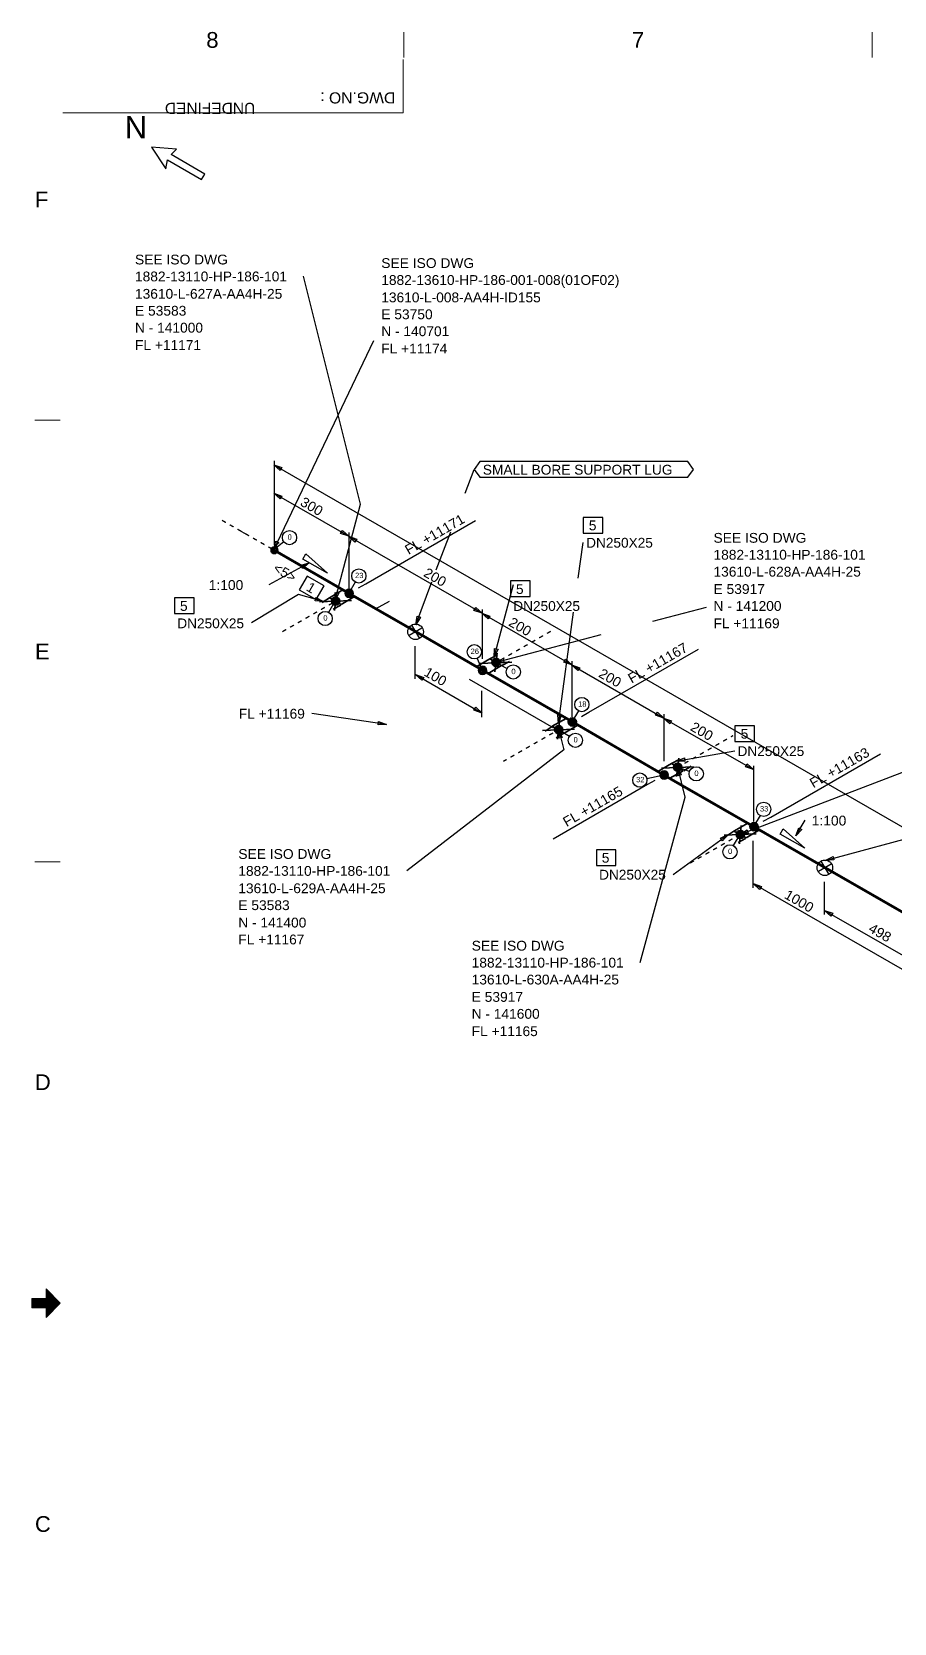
# Model space of a CAD drawing. Header units: inches. Extents: x 18 to 823, y 11 to 584.
# Drawn here: x 18.1 to 211.8, y 225.6 to 582.9 of the extents above; entities that cross this region are included whole.
import ezdxf
from ezdxf.enums import TextEntityAlignment as Align

# ---------------------------------------------------------------- set-up
doc = ezdxf.new("R2010")
doc.units = ezdxf.units.IN
doc.header["$MEASUREMENT"] = 0
for name, color, linetype in [('AD1', 7, 'Continuous'), ('AD2', 7, 'Continuous'), ('BG 0 -1', 7, 'Continuous'), ('DIMLINES', 7, 'Continuous'), ('DIMTEXT', 7, 'Continuous'), ('FITTINGS', 7, 'Continuous'), ('FRAME', 7, 'Continuous'), ('ISOTEXT', 7, 'Continuous'), ('PIPE', 7, 'Continuous'), ('WELDS', 7, 'Continuous')]:
    doc.layers.add(name, color=color, linetype=linetype)
doc.styles.add('Arial', font='arial.ttf')

msp = doc.modelspace()

# ---------------------------------------------------------------- linework, layer by layer
at = {"layer": 'A1', "color": 7, "linetype": 'Continuous', "lineweight": 30}
msp.add_line((97.8, 427.4), (81, 429.88), dxfattribs=at)
at = {"layer": 'AD1', "color": 7, "linetype": 'Continuous', "lineweight": 30}
for p, q in [((72.44, 485.72), (74.28, 485.08)), ((73.88, 484.44), (72.44, 485.72)), ((72.44, 479.32), (74.28, 478.68)), ((73.88, 478.04), (72.44, 479.32)), ((89.24, 469.64), (91.08, 469)), ((90.68, 468.36), (89.24, 469.64)), ((119.16, 452.36), (121, 451.72)), ((120.6, 451.08), (119.16, 452.36)), ((139.32, 440.76), (141.16, 440.12)), ((140.76, 439.48), (139.32, 440.76)), ((104.28, 438.6), (106.12, 437.96)), ((105.72, 437.32), (104.28, 438.6)), ((159.96, 428.84), (161.8, 428.2)), ((161.4, 427.56), (159.96, 428.84)), ((180.12, 391.64), (181.96, 391)), ((181.56, 390.36), (180.12, 391.64)), ((196.12, 385.64), (197.96, 385)), ((197.56, 384.36), (196.12, 385.64))]:
    msp.add_line(p, q, dxfattribs=at)
at = {"layer": 'AD2', "color": 7, "linetype": 'Continuous', "lineweight": 30}
for p, q in [((89.32, 469.64), (87.48, 470.28)), ((87.88, 470.92), (89.32, 469.64)), ((119.24, 452.36), (117.4, 453)), ((117.8, 453.64), (119.24, 452.36)), ((139.4, 440.76), (137.56, 441.4)), ((137.96, 442.04), (139.4, 440.76)), ((119.24, 429.96), (117.4, 430.6)), ((117.8, 431.24), (119.24, 429.96)), ((160.04, 428.84), (158.2, 429.48)), ((158.6, 430.12), (160.04, 428.84)), ((178.76, 418.52), (180.2, 417.24)), ((180.2, 417.24), (178.36, 417.88))]:
    msp.add_line(p, q, dxfattribs=at)
at = {"layer": 'BG 0 -1', "color": 7, "linetype": 'Continuous', "lineweight": 9}
for p, q in [((101.7, 577.17), (101.7, 582.83)), ((206.83, 577.17), (206.83, 582.83)), ((101.53, 564.78), (101.53, 576.75)), ((101.53, 564.78), (25.11, 564.78)), ((24.49, 495.71), (18.83, 495.71)), ((24.49, 396.57), (18.83, 396.57)), ((21.32, 300.61), (24.5, 297.43)), ((21.32, 298.49), (21.32, 300.61)), ((21.32, 300.51), (21.37, 300.56)), ((21.32, 300.39), (21.43, 300.5)), ((21.32, 300.26), (21.49, 300.43)), ((21.32, 300.14), (21.56, 300.37)), ((21.32, 300.01), (21.62, 300.31)), ((21.32, 299.89), (21.68, 300.25)), ((18.14, 296.95), (19.67, 298.49)), ((18.14, 296.83), (19.8, 298.49)), ((18.14, 296.7), (19.92, 298.49)), ((18.14, 296.58), (20.05, 298.49)), ((18.14, 296.45), (20.17, 298.49)), ((18.14, 298.49), (18.14, 296.37)), ((18.14, 298.45), (18.17, 298.49)), ((18.14, 298.33), (18.3, 298.49)), ((18.14, 298.2), (18.42, 298.49)), ((18.14, 298.08), (18.55, 298.49)), ((18.14, 297.95), (18.67, 298.49)), ((18.14, 297.83), (18.8, 298.49)), ((18.14, 297.7), (18.92, 298.49)), ((18.14, 297.58), (19.05, 298.49)), ((18.14, 297.45), (19.17, 298.49)), ((18.14, 297.33), (19.3, 298.49)), ((18.14, 297.2), (19.42, 298.49)), ((18.14, 297.08), (19.55, 298.49)), ((21.32, 298.49), (18.14, 298.49)), ((18.17, 296.37), (20.3, 298.49)), ((18.3, 296.37), (20.42, 298.49)), ((18.42, 296.37), (20.55, 298.49)), ((18.55, 296.37), (20.67, 298.49)), ((18.67, 296.37), (20.8, 298.49)), ((18.8, 296.37), (20.92, 298.49)), ((18.93, 296.37), (21.05, 298.49)), ((19.05, 296.37), (21.17, 298.49)), ((19.18, 296.37), (21.3, 298.49)), ((19.3, 296.37), (22.43, 299.5)), ((19.43, 296.37), (22.49, 299.43)), ((19.55, 296.37), (22.56, 299.37)), ((19.68, 296.37), (22.62, 299.31)), ((19.8, 296.37), (22.68, 299.25)), ((19.93, 296.37), (22.74, 299.18)), ((20.05, 296.37), (22.81, 299.12)), ((20.18, 296.37), (22.87, 299.06)), ((20.3, 296.37), (22.93, 299)), ((20.43, 296.37), (22.99, 298.93)), ((20.55, 296.37), (23.06, 298.87)), ((20.68, 296.37), (23.12, 298.81)), ((20.8, 296.37), (23.18, 298.75)), ((20.93, 296.37), (23.24, 298.68)), ((21.05, 296.37), (23.31, 298.62)), ((21.18, 296.37), (23.37, 298.56)), ((21.3, 296.37), (23.43, 298.5)), ((21.32, 299.76), (21.74, 300.18)), ((21.32, 299.63), (21.81, 300.12)), ((21.32, 299.51), (21.87, 300.06)), ((21.32, 299.38), (21.93, 300)), ((21.32, 299.26), (21.99, 299.93)), ((21.32, 299.13), (22.06, 299.87)), ((21.32, 299.01), (22.12, 299.81)), ((21.32, 298.88), (22.18, 299.75)), ((21.32, 298.76), (22.24, 299.68)), ((21.32, 298.63), (22.31, 299.62)), ((21.32, 298.51), (22.37, 299.56)), ((21.32, 296.26), (23.49, 298.43)), ((21.32, 296.13), (23.56, 298.37)), ((21.32, 296.01), (23.62, 298.31)), ((21.32, 295.88), (23.68, 298.25)), ((21.32, 295.76), (23.74, 298.18)), ((21.32, 295.63), (23.81, 298.12)), ((21.32, 295.51), (23.87, 298.06)), ((21.32, 295.38), (23.93, 298)), ((21.32, 295.26), (23.99, 297.93)), ((21.32, 295.13), (24.06, 297.87)), ((21.32, 295.01), (24.12, 297.81)), ((21.32, 294.88), (24.18, 297.75)), ((21.32, 294.76), (24.24, 297.68)), ((21.32, 294.63), (24.31, 297.62)), ((21.32, 294.51), (24.37, 297.56)), ((21.32, 294.38), (24.43, 297.5)), ((21.32, 294.26), (24.49, 297.43)), ((24.5, 297.43), (21.32, 294.24)), ((21.32, 296.37), (18.14, 296.37)), ((21.32, 294.24), (21.32, 296.37))]:
    msp.add_line(p, q, dxfattribs=at)
at = {"layer": 'DIM', "color": 7, "linetype": 'Continuous', "lineweight": 30}
for p, q in [((93.16, 459), (117.78, 473.2)), ((143.24, 430.12), (167.86, 444.32)), ((184.04, 406.6), (208.66, 420.8)), ((156.36, 413.88), (135.17, 401.66))]:
    msp.add_line(p, q, dxfattribs=at)
at = {"layer": 'DIMLINES', "color": 7, "linetype": 'Continuous', "lineweight": 30}
for p, q in [((72.52, 486.6), (72.52, 467.64)), ((74.28, 485.08), (73.88, 484.44)), ((74.28, 478.68), (73.88, 478.04)), ((64.68, 471), (66.28, 470.12)), ((87.48, 470.28), (87.88, 470.92)), ((89.32, 470.52), (89.32, 457.96)), ((91.08, 469), (90.68, 468.36)), ((91.48, 458.04), (93.16, 459)), ((95.32, 453.32), (98.44, 455.08)), ((117.4, 453), (117.8, 453.64)), ((119.24, 453.24), (119.24, 442.12)), ((121, 451.72), (120.6, 451.08)), ((104.2, 437.64), (104.2, 445)), ((113.88, 442.6), (112.28, 443.48)), ((137.56, 441.4), (137.96, 442.04)), ((139.4, 441.64), (139.4, 429.08)), ((141.16, 440.12), (140.76, 439.48)), ((106.12, 437.96), (105.72, 437.32)), ((116.36, 437.56), (135.24, 426.6)), ((119.16, 429), (119.16, 434.92)), ((117.4, 430.6), (117.8, 431.24)), ((141.56, 429.16), (143.24, 430.12)), ((158.2, 429.48), (158.6, 430.12)), ((160.04, 429.72), (160.04, 419.16)), ((161.8, 428.2), (161.4, 427.56)), ((178.36, 417.88), (178.76, 418.52)), ((158.04, 414.84), (156.36, 413.88)), ((180.2, 418.12), (180.2, 405.56)), ((182.36, 405.64), (184.04, 406.6)), ((180.12, 390.68), (180.12, 401.24)), ((181.96, 391), (181.56, 390.36)), ((196.12, 384.68), (196.12, 392.04)), ((197.96, 385), (197.56, 384.36))]:
    msp.add_line(p, q, dxfattribs=at)
at = {"layer": 'DL', "color": 7, "linetype": 'Continuous', "lineweight": 30}
for p, q in [((72.44, 485.72), (523.88, 225.56)), ((72.44, 479.32), (89.32, 469.64)), ((89.24, 469.64), (119.24, 452.36)), ((119.16, 452.36), (139.4, 440.76)), ((139.32, 440.76), (160.04, 428.84)), ((104.28, 438.6), (119.24, 429.96)), ((159.96, 428.84), (180.2, 417.24)), ((180.12, 391.64), (231, 362.36)), ((196.12, 385.64), (214.28, 375.24))]:
    msp.add_line(p, q, dxfattribs=at)
at = {"layer": 'FITTINGS', "color": 2, "linetype": 'Continuous', "lineweight": 35}
for p, q in [((88, 457.6), (85, 455.8)), ((89.4, 456.8), (88, 457.6)), ((85, 455.8), (83.3, 454.8)), ((85, 455.8), (87.6, 454.3)), ((87.5, 454.2), (85.8, 453.3)), ((87.6, 454.3), (90.6, 456.1)), ((90.6, 456.1), (89.4, 456.8)), ((117.9, 440.3), (121, 442.1)), ((119.3, 439.5), (117.9, 440.3)), ((123.6, 440.6), (120.6, 438.8)), ((121, 442.1), (122.7, 443)), ((121, 442.1), (123.6, 440.6)), ((123.7, 440.6), (125.4, 441.5)), ((120.6, 438.8), (119.3, 439.5)), ((135, 426.9), (133.4, 425.9)), ((138.1, 428.7), (135, 427)), ((135, 427), (137.7, 425.4)), ((137.6, 425.4), (135.9, 424.4)), ((137.7, 425.4), (140.7, 427.2)), ((139.4, 427.9), (138.1, 428.7)), ((140.7, 427.2), (139.4, 427.9)), ((158.7, 416.8), (161.8, 418.6)), ((161.8, 418.6), (163.5, 419.5)), ((161.8, 418.6), (164.4, 417)), ((160.1, 416), (158.7, 416.8)), ((161.4, 415.3), (160.1, 416)), ((164.4, 417), (161.4, 415.3)), ((164.5, 417), (166.2, 418)), ((178.9, 405.2), (175.8, 403.4)), ((180.2, 404.4), (178.9, 405.2)), ((181.5, 403.7), (180.2, 404.4)), ((175.8, 403.4), (174.2, 402.4)), ((175.8, 403.4), (178.5, 401.9)), ((178.4, 401.8), (176.7, 400.9)), ((178.5, 401.9), (181.5, 403.7))]:
    msp.add_line(p, q, dxfattribs=at)
at = {"layer": 'FRAME', "color": 2, "linetype": 'Continuous', "lineweight": 30}
for p, q in [((45, 557), (48.2, 552.2)), ((50.6, 556.6), (45, 557)), ((48.2, 552.2), (48.6, 554.2)), ((48.6, 554.2), (56.2, 549.8)), ((49.4, 555.4), (50.6, 556.6)), ((57, 551), (49.4, 555.4)), ((56.2, 549.8), (57, 551)), ((79, 464.52), (79.64, 465.72)), ((79.64, 465.72), (84.52, 461.4)), ((84.52, 461.4), (79, 464.52)), ((186.2, 402.76), (186.84, 403.96)), ((186.84, 403.96), (191.72, 399.64)), ((191.72, 399.64), (186.2, 402.76))]:
    msp.add_line(p, q, dxfattribs=at)
at = {"layer": 'ISOTEXT', "color": 7, "linetype": 'Continuous', "lineweight": 30}
for p, q in [((91.96, 476.84), (79.16, 528.04)), ((72.44, 466.6), (94.92, 513.64)), ((118.76, 486.44), (117.48, 484.68)), ((165.4, 486.44), (118.76, 486.44)), ((166.68, 484.68), (165.4, 486.44)), ((115.4, 479.32), (117.48, 484.68)), ((117.48, 484.68), (118.76, 482.92)), ((118.76, 482.92), (165.4, 482.92)), ((165.4, 482.92), (166.68, 484.68)), ((86.2, 455.08), (91.96, 476.84)), ((72.44, 466.6), (72.92, 468.52)), ((72.52, 466.52), (73.56, 468.44)), ((72.92, 468.52), (73.64, 468.12)), ((108.92, 462.12), (112.2, 470.68)), ((140.84, 460.28), (141.96, 468.28)), ((80.44, 463.72), (71.32, 458.76)), ((78.6, 463.16), (80.44, 463.72)), ((78.92, 462.44), (78.6, 463.16)), ((80.44, 463.72), (78.92, 462.44)), ((104.36, 449.8), (107.96, 459.4)), ((121.96, 442.52), (126.28, 458.84)), ((78.04, 456.6), (67.48, 450.2)), ((83.64, 455), (78.04, 456.6)), ((81.72, 455.16), (81.88, 455.88)), ((83.64, 455), (81.72, 455.16)), ((81.88, 455.88), (83.64, 455)), ((86.2, 455.08), (86.28, 457)), ((87.08, 456.84), (86.2, 455.08)), ((86.28, 457), (87.08, 456.84)), ((104.36, 449.8), (104.68, 451.72)), ((105.4, 451.48), (104.36, 449.8)), ((104.68, 451.72), (105.4, 451.48)), ((136.36, 427.64), (139.78, 452.59)), ((157.56, 450.6), (169.64, 453.72)), ((122.2, 441.32), (145.96, 447.56)), ((121.96, 442.52), (122.04, 444.44)), ((122.84, 444.28), (121.96, 442.52)), ((122.04, 444.44), (122.84, 444.28)), ((122.2, 441.32), (123.96, 442.2)), ((124.12, 441.4), (122.2, 441.32)), ((123.96, 442.2), (124.12, 441.4)), ((136.36, 427.64), (136.28, 429.56)), ((136.28, 429.56), (137, 429.48)), ((137, 429.48), (136.36, 427.64)), ((95.88, 427.32), (95.96, 428.04)), ((97.8, 427.4), (95.88, 427.32)), ((95.96, 428.04), (97.8, 427.4)), ((136.44, 426.2), (137.56, 421.72)), ((136.44, 426.2), (137.24, 424.44)), ((136.52, 424.28), (136.44, 426.2)), ((137.56, 421.72), (102.36, 394.52)), ((137.24, 424.44), (136.52, 424.28)), ((177.08, 402.68), (233.08, 424.12)), ((162.84, 419.16), (176.01, 421.48)), ((162.84, 419.16), (164.68, 419.88)), ((164.76, 419.08), (162.84, 419.16)), ((164.68, 419.88), (164.76, 419.08)), ((163.16, 417.8), (163.96, 416.04)), ((163.24, 415.88), (163.16, 417.8)), ((164.84, 411.08), (163.16, 417.8)), ((163.96, 416.04), (163.24, 415.88)), ((154.76, 373.96), (164.84, 411.08)), ((196.28, 396.84), (249.56, 411.24)), ((189.72, 402.36), (191.8, 405.88)), ((189.72, 402.36), (190.36, 404.2)), ((190.36, 404.2), (191, 403.8)), ((162.17, 393.67), (174.52, 402.68)), ((172.76, 401.88), (174.52, 402.68)), ((173.24, 401.24), (172.76, 401.88)), ((174.52, 402.68), (173.24, 401.24)), ((177.08, 402.68), (178.76, 403.72)), ((179, 403), (177.08, 402.68)), ((178.76, 403.72), (179, 403)), ((191, 403.8), (189.72, 402.36)), ((196.28, 396.84), (198.04, 397.72)), ((198.2, 397), (196.28, 396.84)), ((198.04, 397.72), (198.2, 397))]:
    msp.add_line(p, q, dxfattribs=at)
at = {"layer": 'ITEMPOS', "color": 7, "linetype": 'Continuous', "lineweight": 30}
for p, q in [((146.36, 473.88), (141.96, 473.88)), ((141.96, 473.88), (141.96, 470.36)), ((146.36, 470.36), (146.36, 473.88)), ((141.96, 470.36), (146.36, 470.36)), ((130.02, 459.63), (125.62, 459.63)), ((125.62, 459.63), (125.62, 456.11)), ((130.02, 456.11), (130.02, 459.63)), ((54.6, 455.8), (50.2, 455.8)), ((50.2, 455.8), (50.2, 452.28)), ((54.6, 452.28), (54.6, 455.8)), ((125.62, 456.11), (130.02, 456.11)), ((50.2, 452.28), (54.6, 452.28)), ((180.41, 427.08), (176.01, 427.08)), ((176.01, 427.08), (176.01, 423.56)), ((180.41, 423.56), (180.41, 427.08)), ((176.01, 423.56), (180.41, 423.56)), ((149.29, 399.27), (144.89, 399.27)), ((144.89, 399.27), (144.89, 395.75)), ((149.29, 395.75), (149.29, 399.27)), ((144.89, 395.75), (149.29, 395.75))]:
    msp.add_line(p, q, dxfattribs=at)
at = {"layer": 'ITNO', "color": 7, "linetype": 'Continuous', "lineweight": 30}
for p, q in [((79.93, 460.69), (78.17, 457.64)), ((78.17, 457.64), (81.98, 455.44)), ((83.74, 458.49), (79.93, 460.69)), ((81.98, 455.44), (83.74, 458.49))]:
    msp.add_line(p, q, dxfattribs=at)
at = {"layer": 'PIPE', "color": 2, "const_width": 0.3}
for points in [[(61.7, 472.74), (60.84, 473.24)], [(63.44, 471.75), (62.57, 472.24)], [(65.17, 470.75), (64.31, 471.25)], [(66.91, 469.76), (66.04, 470.25)], [(68.65, 468.76), (67.78, 469.26)], [(70.38, 467.77), (69.51, 468.27)], [(72.12, 466.78), (71.25, 467.27)], [(85.67, 454.68), (84.8, 454.18)], [(78.72, 450.7), (77.86, 450.21)], [(80.46, 451.7), (79.59, 451.2)], [(82.2, 452.69), (81.33, 452.2)], [(83.93, 453.69), (83.06, 453.19)], [(75.25, 448.72), (74.39, 448.22)], [(76.99, 449.71), (76.12, 449.21)], [(132.06, 446.83), (132.93, 447.33)], [(133.8, 447.83), (134.66, 448.32)], [(125.12, 442.86), (125.99, 443.35)], [(126.86, 443.85), (127.72, 444.35)], [(128.59, 444.85), (129.46, 445.34)], [(130.33, 445.84), (131.19, 446.33)], [(122.4, 441.3), (122.52, 441.37)], [(123.38, 441.86), (124.25, 442.36)], [(135.17, 425.49), (134.3, 425)], [(136.4, 426.2), (136.03, 425.99)], [(129.96, 422.51), (129.09, 422.01)], [(131.69, 423.51), (130.83, 423.01)], [(133.43, 424.5), (132.56, 424)], [(169.89, 421.63), (170.76, 422.13)], [(171.63, 422.63), (172.5, 423.12)], [(173.36, 423.62), (174.23, 424.12)], [(175.1, 424.61), (175.6, 424.9)], [(124.75, 419.53), (124, 419.1)], [(126.49, 420.52), (125.62, 420.03)], [(128.22, 421.52), (127.36, 421.02)], [(163.2, 417.8), (163.82, 418.15)], [(164.69, 418.65), (165.55, 419.15)], [(166.42, 419.64), (167.29, 420.14)], [(168.16, 420.64), (169.02, 421.13)], [(173.73, 400.71), (172.86, 400.21)], [(175.46, 401.71), (174.6, 401.21)], [(177.2, 402.7), (176.33, 402.2)], [(166.79, 396.74), (165.92, 396.24)], [(168.52, 397.73), (167.65, 397.23)], [(170.26, 398.73), (169.39, 398.23)], [(171.99, 399.72), (171.12, 399.22)], [(165.05, 395.74), (164.8, 395.6)]]:
    msp.add_lwpolyline(points, dxfattribs=at)
at = {"layer": 'PIPE', "color": 5, "const_width": 0.6}
for points in [[(89.4, 456.8), (72.6, 466.5)], [(104.4, 448.2), (89.4, 456.8)], [(119.3, 439.6), (104.4, 448.2)], [(139.5, 428), (119.3, 439.6)], [(160.1, 416), (139.5, 428)], [(180.3, 404.4), (160.1, 416)], [(196.3, 395.2), (180.3, 404.4)], [(214.4, 384.8), (196.3, 395.2)]]:
    msp.add_lwpolyline(points, dxfattribs=at)
at = {"layer": 'SUPP', "color": 7}
for p, q in [((105.7, 449), (102.9, 447.4)), ((103.42, 449.71), (105.18, 446.69)), ((195.32, 396.71), (197.08, 393.69)), ((197.6, 396), (194.8, 394.4))]:
    msp.add_line(p, q, dxfattribs=at)
at = {"layer": 'SUPP', "color": 4}
for centre in [(104.3, 448.2), (196.2, 395.2)]:
    msp.add_circle(centre, 1.75, dxfattribs=at)
at = {"layer": 'WDC', "color": 7, "linetype": 'Continuous', "lineweight": 30}
for centre in [(75.99, 469.36), (91.56, 460.74), (84.01, 451.19), (117.49, 443.71), (126.24, 439.18), (141.64, 431.86), (140.19, 423.84), (154.66, 414.89), (167.32, 416.31), (182.47, 408.33), (174.89, 398.79)]:
    msp.add_circle(centre, 1.6, dxfattribs=at)
at = {"layer": 'WELDS', "color": 7, "linetype": 'Continuous', "lineweight": 35}
for p, q in [((89.9, 455.2), (82.7, 454.9)), ((86.6, 457.1), (86.1, 453)), ((122.1, 439.2), (122.6, 443.4)), ((118.7, 441.1), (125.9, 441.4)), ((140, 426.3), (132.8, 426)), ((136.6, 428.2), (136.2, 424.1)), ((162.9, 415.7), (163.4, 419.8)), ((159.5, 417.6), (166.7, 417.9)), ((177.4, 404.7), (177, 400.6)), ((180.8, 402.8), (173.6, 402.5))]:
    msp.add_line(p, q, dxfattribs=at)
for centre, radius in [((72.6, 466.52), 0.76), ((72.6, 466.52), 0.76), ((89.4, 456.84), 0.92), ((89.4, 456.84), 0.92), ((86.36, 455.08), 0.92), ((86.36, 455.08), 0.92), ((119.32, 439.56), 0.92), ((119.32, 439.56), 0.92), ((122.36, 441.32), 0.92), ((122.36, 441.32), 0.92), ((139.48, 427.96), 0.92), ((139.48, 427.96), 0.92), ((136.44, 426.2), 0.92), ((136.44, 426.2), 0.92), ((163.16, 417.8), 0.92), ((163.16, 417.8), 0.92), ((160.12, 416.04), 0.92), ((160.12, 416.04), 0.92), ((180.28, 404.44), 0.92), ((180.28, 404.44), 0.92), ((177.24, 402.68), 0.92), ((177.24, 402.68), 0.92)]:
    msp.add_circle(centre, radius, dxfattribs=at)
at = {"layer": 'WELDS', "color": 7}
for centre, radius in [((72.6, 466.52), 0.56), ((72.6, 466.52), 0.56), ((72.6, 466.52), 0.56), ((72.6, 466.52), 0.56), ((72.6, 466.52), 0.36), ((72.6, 466.52), 0.36), ((72.6, 466.52), 0.36), ((72.6, 466.52), 0.36), ((72.6, 466.52), 0.36), ((72.6, 466.52), 0.36), ((72.6, 466.52), 0.36), ((72.6, 466.52), 0.36), ((72.6, 466.52), 0.36), ((72.6, 466.52), 0.36), ((72.6, 466.52), 0.16), ((72.6, 466.52), 0.16), ((72.6, 466.52), 0.16), ((72.6, 466.52), 0.16), ((72.6, 466.52), 0.16), ((72.6, 466.52), 0.16), ((72.6, 466.52), 0.16), ((72.6, 466.52), 0.16), ((72.6, 466.52), 0.16), ((72.6, 466.52), 0.16), ((89.4, 456.84), 0.72), ((89.4, 456.84), 0.72), ((89.4, 456.84), 0.72), ((89.4, 456.84), 0.72), ((86.36, 455.08), 0.72), ((86.36, 455.08), 0.72), ((86.36, 455.08), 0.72), ((86.36, 455.08), 0.72), ((86.36, 455.08), 0.52), ((86.36, 455.08), 0.52), ((86.36, 455.08), 0.52), ((86.36, 455.08), 0.52), ((86.36, 455.08), 0.52), ((86.36, 455.08), 0.52), ((86.36, 455.08), 0.52), ((86.36, 455.08), 0.52), ((86.36, 455.08), 0.52), ((86.36, 455.08), 0.52), ((86.36, 455.08), 0.32), ((86.36, 455.08), 0.32), ((86.36, 455.08), 0.32), ((86.36, 455.08), 0.32), ((86.36, 455.08), 0.32), ((86.36, 455.08), 0.32), ((86.36, 455.08), 0.32), ((86.36, 455.08), 0.32), ((86.36, 455.08), 0.32), ((86.36, 455.08), 0.32), ((86.36, 455.08), 0.32), ((86.36, 455.08), 0.32), ((86.36, 455.08), 0.32), ((86.36, 455.08), 0.32), ((86.36, 455.08), 0.32), ((86.36, 455.08), 0.32), ((86.36, 455.08), 0.32), ((86.36, 455.08), 0.32), ((86.36, 455.08), 0.32), ((86.36, 455.08), 0.32), ((86.36, 455.08), 0.32), ((86.36, 455.08), 0.32), ((86.36, 455.08), 0.32), ((86.36, 455.08), 0.32), ((86.36, 455.08), 0.12), ((86.36, 455.08), 0.12), ((86.36, 455.08), 0.12), ((86.36, 455.08), 0.12), ((86.36, 455.08), 0.12), ((86.36, 455.08), 0.12), ((86.36, 455.08), 0.12), ((86.36, 455.08), 0.12), ((86.36, 455.08), 0.12), ((86.36, 455.08), 0.12), ((86.36, 455.08), 0.12), ((86.36, 455.08), 0.12), ((86.36, 455.08), 0.12), ((86.36, 455.08), 0.12), ((86.36, 455.08), 0.12), ((86.36, 455.08), 0.12), ((86.36, 455.08), 0.12), ((86.36, 455.08), 0.12), ((86.36, 455.08), 0.12), ((86.36, 455.08), 0.12), ((86.36, 455.08), 0.12), ((86.36, 455.08), 0.12), ((86.36, 455.08), 0.12), ((86.36, 455.08), 0.12), ((89.4, 456.84), 0.52), ((89.4, 456.84), 0.52), ((89.4, 456.84), 0.52), ((89.4, 456.84), 0.52), ((89.4, 456.84), 0.52), ((89.4, 456.84), 0.52), ((89.4, 456.84), 0.52), ((89.4, 456.84), 0.52), ((89.4, 456.84), 0.52), ((89.4, 456.84), 0.52), ((89.4, 456.84), 0.32), ((89.4, 456.84), 0.32), ((89.4, 456.84), 0.32), ((89.4, 456.84), 0.32), ((89.4, 456.84), 0.32), ((89.4, 456.84), 0.32), ((89.4, 456.84), 0.32), ((89.4, 456.84), 0.32), ((89.4, 456.84), 0.32), ((89.4, 456.84), 0.32), ((89.4, 456.84), 0.32), ((89.4, 456.84), 0.32), ((89.4, 456.84), 0.32), ((89.4, 456.84), 0.32), ((89.4, 456.84), 0.32), ((89.4, 456.84), 0.32), ((89.4, 456.84), 0.32), ((89.4, 456.84), 0.32), ((89.4, 456.84), 0.32), ((89.4, 456.84), 0.32), ((89.4, 456.84), 0.32), ((89.4, 456.84), 0.32), ((89.4, 456.84), 0.32), ((89.4, 456.84), 0.32), ((89.4, 456.84), 0.12), ((89.4, 456.84), 0.12), ((89.4, 456.84), 0.12), ((89.4, 456.84), 0.12), ((89.4, 456.84), 0.12), ((89.4, 456.84), 0.12), ((89.4, 456.84), 0.12), ((89.4, 456.84), 0.12), ((89.4, 456.84), 0.12), ((89.4, 456.84), 0.12), ((89.4, 456.84), 0.12), ((89.4, 456.84), 0.12), ((89.4, 456.84), 0.12), ((89.4, 456.84), 0.12), ((89.4, 456.84), 0.12), ((89.4, 456.84), 0.12), ((89.4, 456.84), 0.12), ((89.4, 456.84), 0.12), ((89.4, 456.84), 0.12), ((89.4, 456.84), 0.12), ((89.4, 456.84), 0.12), ((89.4, 456.84), 0.12), ((89.4, 456.84), 0.12), ((89.4, 456.84), 0.12), ((119.32, 439.56), 0.72), ((119.32, 439.56), 0.72), ((119.32, 439.56), 0.72), ((119.32, 439.56), 0.72), ((119.32, 439.56), 0.52), ((119.32, 439.56), 0.52), ((119.32, 439.56), 0.52), ((119.32, 439.56), 0.52), ((119.32, 439.56), 0.52), ((119.32, 439.56), 0.52), ((119.32, 439.56), 0.52), ((119.32, 439.56), 0.52), ((119.32, 439.56), 0.52), ((119.32, 439.56), 0.52), ((119.32, 439.56), 0.32), ((119.32, 439.56), 0.32), ((119.32, 439.56), 0.32), ((119.32, 439.56), 0.32), ((119.32, 439.56), 0.32), ((119.32, 439.56), 0.32), ((119.32, 439.56), 0.32), ((119.32, 439.56), 0.32), ((119.32, 439.56), 0.32), ((119.32, 439.56), 0.32), ((119.32, 439.56), 0.32), ((119.32, 439.56), 0.32), ((119.32, 439.56), 0.32), ((119.32, 439.56), 0.32), ((119.32, 439.56), 0.32), ((119.32, 439.56), 0.32), ((119.32, 439.56), 0.32), ((119.32, 439.56), 0.32), ((119.32, 439.56), 0.32), ((119.32, 439.56), 0.32), ((119.32, 439.56), 0.32), ((119.32, 439.56), 0.32), ((119.32, 439.56), 0.32), ((119.32, 439.56), 0.32), ((119.32, 439.56), 0.12), ((119.32, 439.56), 0.12), ((119.32, 439.56), 0.12), ((119.32, 439.56), 0.12), ((119.32, 439.56), 0.12), ((119.32, 439.56), 0.12), ((119.32, 439.56), 0.12), ((119.32, 439.56), 0.12), ((119.32, 439.56), 0.12), ((119.32, 439.56), 0.12), ((119.32, 439.56), 0.12), ((119.32, 439.56), 0.12), ((119.32, 439.56), 0.12), ((119.32, 439.56), 0.12), ((119.32, 439.56), 0.12), ((119.32, 439.56), 0.12), ((119.32, 439.56), 0.12), ((119.32, 439.56), 0.12), ((119.32, 439.56), 0.12), ((119.32, 439.56), 0.12), ((119.32, 439.56), 0.12), ((119.32, 439.56), 0.12), ((119.32, 439.56), 0.12), ((119.32, 439.56), 0.12), ((122.36, 441.32), 0.72), ((122.36, 441.32), 0.72), ((122.36, 441.32), 0.72), ((122.36, 441.32), 0.72), ((122.36, 441.32), 0.52), ((122.36, 441.32), 0.52), ((122.36, 441.32), 0.52), ((122.36, 441.32), 0.52), ((122.36, 441.32), 0.52), ((122.36, 441.32), 0.52), ((122.36, 441.32), 0.52), ((122.36, 441.32), 0.52), ((122.36, 441.32), 0.52), ((122.36, 441.32), 0.52), ((122.36, 441.32), 0.32), ((122.36, 441.32), 0.32), ((122.36, 441.32), 0.32), ((122.36, 441.32), 0.32), ((122.36, 441.32), 0.32), ((122.36, 441.32), 0.32), ((122.36, 441.32), 0.32), ((122.36, 441.32), 0.32), ((122.36, 441.32), 0.32), ((122.36, 441.32), 0.32), ((122.36, 441.32), 0.32), ((122.36, 441.32), 0.32), ((122.36, 441.32), 0.32), ((122.36, 441.32), 0.32), ((122.36, 441.32), 0.32), ((122.36, 441.32), 0.32), ((122.36, 441.32), 0.32), ((122.36, 441.32), 0.32), ((122.36, 441.32), 0.32), ((122.36, 441.32), 0.32), ((122.36, 441.32), 0.32), ((122.36, 441.32), 0.32), ((122.36, 441.32), 0.32), ((122.36, 441.32), 0.32), ((122.36, 441.32), 0.12), ((122.36, 441.32), 0.12), ((122.36, 441.32), 0.12), ((122.36, 441.32), 0.12), ((122.36, 441.32), 0.12), ((122.36, 441.32), 0.12), ((122.36, 441.32), 0.12), ((122.36, 441.32), 0.12), ((122.36, 441.32), 0.12), ((122.36, 441.32), 0.12), ((122.36, 441.32), 0.12), ((122.36, 441.32), 0.12), ((122.36, 441.32), 0.12), ((122.36, 441.32), 0.12), ((122.36, 441.32), 0.12), ((122.36, 441.32), 0.12), ((122.36, 441.32), 0.12), ((122.36, 441.32), 0.12), ((122.36, 441.32), 0.12), ((122.36, 441.32), 0.12), ((122.36, 441.32), 0.12), ((122.36, 441.32), 0.12), ((122.36, 441.32), 0.12), ((122.36, 441.32), 0.12), ((136.44, 426.2), 0.72), ((136.44, 426.2), 0.72), ((136.44, 426.2), 0.72), ((136.44, 426.2), 0.72), ((136.44, 426.2), 0.52), ((136.44, 426.2), 0.52), ((136.44, 426.2), 0.52), ((136.44, 426.2), 0.52), ((136.44, 426.2), 0.52), ((136.44, 426.2), 0.52), ((136.44, 426.2), 0.52), ((136.44, 426.2), 0.52), ((136.44, 426.2), 0.52), ((136.44, 426.2), 0.52), ((136.44, 426.2), 0.32), ((136.44, 426.2), 0.32), ((136.44, 426.2), 0.32), ((136.44, 426.2), 0.32), ((136.44, 426.2), 0.32), ((136.44, 426.2), 0.32), ((136.44, 426.2), 0.32), ((136.44, 426.2), 0.32), ((136.44, 426.2), 0.32), ((136.44, 426.2), 0.32), ((136.44, 426.2), 0.32), ((136.44, 426.2), 0.32), ((136.44, 426.2), 0.32), ((136.44, 426.2), 0.32), ((136.44, 426.2), 0.32), ((136.44, 426.2), 0.32), ((136.44, 426.2), 0.32), ((136.44, 426.2), 0.32), ((136.44, 426.2), 0.32), ((136.44, 426.2), 0.32), ((136.44, 426.2), 0.32), ((136.44, 426.2), 0.32), ((136.44, 426.2), 0.32), ((136.44, 426.2), 0.32), ((136.44, 426.2), 0.12), ((136.44, 426.2), 0.12), ((136.44, 426.2), 0.12), ((136.44, 426.2), 0.12), ((136.44, 426.2), 0.12), ((136.44, 426.2), 0.12), ((136.44, 426.2), 0.12), ((136.44, 426.2), 0.12), ((136.44, 426.2), 0.12), ((136.44, 426.2), 0.12), ((136.44, 426.2), 0.12), ((136.44, 426.2), 0.12), ((136.44, 426.2), 0.12), ((136.44, 426.2), 0.12), ((136.44, 426.2), 0.12), ((136.44, 426.2), 0.12), ((136.44, 426.2), 0.12), ((136.44, 426.2), 0.12), ((136.44, 426.2), 0.12), ((136.44, 426.2), 0.12), ((136.44, 426.2), 0.12), ((136.44, 426.2), 0.12), ((136.44, 426.2), 0.12), ((136.44, 426.2), 0.12), ((139.48, 427.96), 0.72), ((139.48, 427.96), 0.72), ((139.48, 427.96), 0.72), ((139.48, 427.96), 0.72), ((139.48, 427.96), 0.52), ((139.48, 427.96), 0.52), ((139.48, 427.96), 0.52), ((139.48, 427.96), 0.52), ((139.48, 427.96), 0.52), ((139.48, 427.96), 0.52), ((139.48, 427.96), 0.52), ((139.48, 427.96), 0.52), ((139.48, 427.96), 0.52), ((139.48, 427.96), 0.52), ((139.48, 427.96), 0.32), ((139.48, 427.96), 0.32), ((139.48, 427.96), 0.32), ((139.48, 427.96), 0.32), ((139.48, 427.96), 0.32), ((139.48, 427.96), 0.32), ((139.48, 427.96), 0.32), ((139.48, 427.96), 0.32), ((139.48, 427.96), 0.32), ((139.48, 427.96), 0.32), ((139.48, 427.96), 0.32), ((139.48, 427.96), 0.32), ((139.48, 427.96), 0.32), ((139.48, 427.96), 0.32), ((139.48, 427.96), 0.32), ((139.48, 427.96), 0.32), ((139.48, 427.96), 0.32), ((139.48, 427.96), 0.32), ((139.48, 427.96), 0.32), ((139.48, 427.96), 0.32), ((139.48, 427.96), 0.32), ((139.48, 427.96), 0.32), ((139.48, 427.96), 0.32), ((139.48, 427.96), 0.32), ((139.48, 427.96), 0.12), ((139.48, 427.96), 0.12), ((139.48, 427.96), 0.12), ((139.48, 427.96), 0.12), ((139.48, 427.96), 0.12), ((139.48, 427.96), 0.12), ((139.48, 427.96), 0.12), ((139.48, 427.96), 0.12), ((139.48, 427.96), 0.12), ((139.48, 427.96), 0.12), ((139.48, 427.96), 0.12), ((139.48, 427.96), 0.12), ((139.48, 427.96), 0.12), ((139.48, 427.96), 0.12), ((139.48, 427.96), 0.12), ((139.48, 427.96), 0.12), ((139.48, 427.96), 0.12), ((139.48, 427.96), 0.12), ((139.48, 427.96), 0.12), ((139.48, 427.96), 0.12), ((139.48, 427.96), 0.12), ((139.48, 427.96), 0.12), ((139.48, 427.96), 0.12), ((139.48, 427.96), 0.12), ((163.16, 417.8), 0.72), ((163.16, 417.8), 0.72), ((163.16, 417.8), 0.72), ((163.16, 417.8), 0.72), ((163.16, 417.8), 0.52), ((163.16, 417.8), 0.52), ((163.16, 417.8), 0.52), ((163.16, 417.8), 0.52), ((163.16, 417.8), 0.52), ((163.16, 417.8), 0.52), ((163.16, 417.8), 0.52), ((163.16, 417.8), 0.52), ((163.16, 417.8), 0.52), ((163.16, 417.8), 0.52), ((160.12, 416.04), 0.72), ((160.12, 416.04), 0.72), ((160.12, 416.04), 0.72), ((160.12, 416.04), 0.72), ((160.12, 416.04), 0.52), ((160.12, 416.04), 0.52), ((160.12, 416.04), 0.52), ((160.12, 416.04), 0.52), ((160.12, 416.04), 0.52), ((160.12, 416.04), 0.52), ((160.12, 416.04), 0.52), ((160.12, 416.04), 0.52), ((160.12, 416.04), 0.52), ((160.12, 416.04), 0.52), ((160.12, 416.04), 0.32), ((160.12, 416.04), 0.32), ((160.12, 416.04), 0.32), ((160.12, 416.04), 0.32), ((160.12, 416.04), 0.32), ((160.12, 416.04), 0.32), ((160.12, 416.04), 0.32), ((160.12, 416.04), 0.32), ((160.12, 416.04), 0.32), ((160.12, 416.04), 0.32), ((160.12, 416.04), 0.32), ((160.12, 416.04), 0.32), ((160.12, 416.04), 0.32), ((160.12, 416.04), 0.32), ((160.12, 416.04), 0.32), ((160.12, 416.04), 0.32), ((160.12, 416.04), 0.32), ((160.12, 416.04), 0.32), ((160.12, 416.04), 0.32), ((160.12, 416.04), 0.32), ((160.12, 416.04), 0.32), ((160.12, 416.04), 0.32), ((160.12, 416.04), 0.32), ((160.12, 416.04), 0.32), ((160.12, 416.04), 0.12), ((160.12, 416.04), 0.12), ((160.12, 416.04), 0.12), ((160.12, 416.04), 0.12), ((160.12, 416.04), 0.12), ((160.12, 416.04), 0.12), ((160.12, 416.04), 0.12), ((160.12, 416.04), 0.12), ((160.12, 416.04), 0.12), ((160.12, 416.04), 0.12), ((160.12, 416.04), 0.12), ((160.12, 416.04), 0.12), ((160.12, 416.04), 0.12), ((160.12, 416.04), 0.12), ((160.12, 416.04), 0.12), ((160.12, 416.04), 0.12), ((160.12, 416.04), 0.12), ((160.12, 416.04), 0.12), ((160.12, 416.04), 0.12), ((160.12, 416.04), 0.12), ((160.12, 416.04), 0.12), ((160.12, 416.04), 0.12), ((160.12, 416.04), 0.12), ((160.12, 416.04), 0.12), ((163.16, 417.8), 0.32), ((163.16, 417.8), 0.32), ((163.16, 417.8), 0.32), ((163.16, 417.8), 0.32), ((163.16, 417.8), 0.32), ((163.16, 417.8), 0.32), ((163.16, 417.8), 0.32), ((163.16, 417.8), 0.32), ((163.16, 417.8), 0.32), ((163.16, 417.8), 0.32), ((163.16, 417.8), 0.32), ((163.16, 417.8), 0.32), ((163.16, 417.8), 0.32), ((163.16, 417.8), 0.32), ((163.16, 417.8), 0.32), ((163.16, 417.8), 0.32), ((163.16, 417.8), 0.32), ((163.16, 417.8), 0.32), ((163.16, 417.8), 0.32), ((163.16, 417.8), 0.32), ((163.16, 417.8), 0.32), ((163.16, 417.8), 0.32), ((163.16, 417.8), 0.32), ((163.16, 417.8), 0.32), ((163.16, 417.8), 0.12), ((163.16, 417.8), 0.12), ((163.16, 417.8), 0.12), ((163.16, 417.8), 0.12), ((163.16, 417.8), 0.12), ((163.16, 417.8), 0.12), ((163.16, 417.8), 0.12), ((163.16, 417.8), 0.12), ((163.16, 417.8), 0.12), ((163.16, 417.8), 0.12), ((163.16, 417.8), 0.12), ((163.16, 417.8), 0.12), ((163.16, 417.8), 0.12), ((163.16, 417.8), 0.12), ((163.16, 417.8), 0.12), ((163.16, 417.8), 0.12), ((163.16, 417.8), 0.12), ((163.16, 417.8), 0.12), ((163.16, 417.8), 0.12), ((163.16, 417.8), 0.12), ((163.16, 417.8), 0.12), ((163.16, 417.8), 0.12), ((163.16, 417.8), 0.12), ((163.16, 417.8), 0.12), ((180.28, 404.44), 0.72), ((180.28, 404.44), 0.72), ((180.28, 404.44), 0.72), ((180.28, 404.44), 0.72), ((180.28, 404.44), 0.52), ((180.28, 404.44), 0.52), ((180.28, 404.44), 0.52), ((180.28, 404.44), 0.52), ((180.28, 404.44), 0.52), ((180.28, 404.44), 0.52), ((180.28, 404.44), 0.52), ((180.28, 404.44), 0.52), ((180.28, 404.44), 0.52), ((180.28, 404.44), 0.52), ((180.28, 404.44), 0.32), ((180.28, 404.44), 0.32), ((180.28, 404.44), 0.32), ((180.28, 404.44), 0.32), ((180.28, 404.44), 0.32), ((180.28, 404.44), 0.32), ((180.28, 404.44), 0.32), ((180.28, 404.44), 0.32), ((180.28, 404.44), 0.32), ((180.28, 404.44), 0.32), ((180.28, 404.44), 0.32), ((180.28, 404.44), 0.32), ((180.28, 404.44), 0.32), ((180.28, 404.44), 0.32), ((180.28, 404.44), 0.32), ((180.28, 404.44), 0.32), ((180.28, 404.44), 0.32), ((180.28, 404.44), 0.32), ((180.28, 404.44), 0.32), ((180.28, 404.44), 0.32), ((180.28, 404.44), 0.32), ((180.28, 404.44), 0.32), ((180.28, 404.44), 0.32), ((180.28, 404.44), 0.32), ((180.28, 404.44), 0.12), ((180.28, 404.44), 0.12), ((180.28, 404.44), 0.12), ((180.28, 404.44), 0.12), ((180.28, 404.44), 0.12), ((180.28, 404.44), 0.12), ((180.28, 404.44), 0.12), ((180.28, 404.44), 0.12), ((180.28, 404.44), 0.12), ((180.28, 404.44), 0.12), ((180.28, 404.44), 0.12), ((180.28, 404.44), 0.12), ((180.28, 404.44), 0.12), ((180.28, 404.44), 0.12), ((180.28, 404.44), 0.12), ((180.28, 404.44), 0.12), ((180.28, 404.44), 0.12), ((180.28, 404.44), 0.12), ((180.28, 404.44), 0.12), ((180.28, 404.44), 0.12), ((180.28, 404.44), 0.12), ((180.28, 404.44), 0.12), ((180.28, 404.44), 0.12), ((180.28, 404.44), 0.12), ((177.24, 402.68), 0.72), ((177.24, 402.68), 0.72), ((177.24, 402.68), 0.72), ((177.24, 402.68), 0.72), ((177.24, 402.68), 0.52), ((177.24, 402.68), 0.52), ((177.24, 402.68), 0.52), ((177.24, 402.68), 0.52), ((177.24, 402.68), 0.52), ((177.24, 402.68), 0.52), ((177.24, 402.68), 0.52), ((177.24, 402.68), 0.52), ((177.24, 402.68), 0.52), ((177.24, 402.68), 0.52), ((177.24, 402.68), 0.32), ((177.24, 402.68), 0.32), ((177.24, 402.68), 0.32), ((177.24, 402.68), 0.32), ((177.24, 402.68), 0.32), ((177.24, 402.68), 0.32), ((177.24, 402.68), 0.32), ((177.24, 402.68), 0.32), ((177.24, 402.68), 0.32), ((177.24, 402.68), 0.32), ((177.24, 402.68), 0.32), ((177.24, 402.68), 0.32), ((177.24, 402.68), 0.32), ((177.24, 402.68), 0.32), ((177.24, 402.68), 0.32), ((177.24, 402.68), 0.32), ((177.24, 402.68), 0.32), ((177.24, 402.68), 0.32), ((177.24, 402.68), 0.32), ((177.24, 402.68), 0.32), ((177.24, 402.68), 0.32), ((177.24, 402.68), 0.32), ((177.24, 402.68), 0.32), ((177.24, 402.68), 0.32), ((177.24, 402.68), 0.12), ((177.24, 402.68), 0.12), ((177.24, 402.68), 0.12), ((177.24, 402.68), 0.12), ((177.24, 402.68), 0.12), ((177.24, 402.68), 0.12), ((177.24, 402.68), 0.12), ((177.24, 402.68), 0.12), ((177.24, 402.68), 0.12), ((177.24, 402.68), 0.12), ((177.24, 402.68), 0.12), ((177.24, 402.68), 0.12), ((177.24, 402.68), 0.12), ((177.24, 402.68), 0.12), ((177.24, 402.68), 0.12), ((177.24, 402.68), 0.12), ((177.24, 402.68), 0.12), ((177.24, 402.68), 0.12), ((177.24, 402.68), 0.12), ((177.24, 402.68), 0.12), ((177.24, 402.68), 0.12), ((177.24, 402.68), 0.12), ((177.24, 402.68), 0.12), ((177.24, 402.68), 0.12)]:
    msp.add_circle(centre, radius, dxfattribs=at)
at = {"layer": 'WL', "color": 7}
for p, q in [((74.73, 468.38), (72.44, 466.6)), ((90.77, 459.35), (89.32, 456.84)), ((84.82, 452.58), (86.28, 455.08)), ((118.11, 442.23), (119.24, 439.56)), ((124.83, 439.94), (122.28, 441.32)), ((140.85, 430.47), (139.4, 427.96)), ((138.83, 424.68), (136.36, 426.2)), ((156.23, 415.23), (160.04, 416.04)), ((165.82, 416.84), (163.08, 417.8)), ((181.66, 406.94), (180.2, 404.44)), ((175.7, 400.18), (177.16, 402.68))]:
    msp.add_line(p, q, dxfattribs=at)

# ---------------------------------------------------------------- texts
at = {"layer": 'BG 0 -1', "color": 7, "style": 'Arial', "width": 1.008516}
for s, p in [('8', (58.68, 581.12)), ('7', (154.26, 581.12))]:
    msp.add_text(s, height=3.54, dxfattribs=at).set_placement(p, align=Align.MIDDLE)
at = {"layer": 'BG 0 -1', "color": 2, "style": 'Arial', "width": 1.010263}
msp.add_text('DWG.NO : ', height=2.5, rotation=180, dxfattribs=at).set_placement((99.75, 568.1), align=Align.MIDDLE_LEFT)
at = {"layer": 'BG 0 -1', "color": 7, "style": 'Arial'}
for s, width, p in [('F', 0.993934, (18.84, 543.5)), ('E', 1.004063, (18.84, 442.02)), ('D', 0.992063, (18.84, 345.28)), ('C', 0.992063, (18.84, 246.06))]:
    msp.add_text(s, height=3.54, dxfattribs=dict(at, width=width)).set_placement(p)
at = {"layer": 'CP', "color": 2, "style": 'Arial', "width": 1.008516}
for s, rotation, p in [('100', 329.9918, (105.98, 438.49)), ('498', 330.2008, (205.81, 380.96))]:
    msp.add_text(s, height=2.2, rotation=rotation, dxfattribs=at).set_placement(p)
at = {"layer": 'DIMTEXT', "color": 2, "style": 'Arial', "width": 1.008516}
for s, p in [('300', (78.2, 476.7)), ('200', (105.9, 460.8)), ('200', (125, 449.7)), ('200', (145.2, 438.2)), ('200', (165.8, 426.2)), ('1000', (186.9, 388.5))]:
    msp.add_text(s, height=2.2, rotation=330, dxfattribs=at).set_placement(p)
at = {"layer": 'ELEDIT', "color": 2, "style": 'Arial', "width": 1.004042}
for s, p in [('FL +11171', (102.72, 465.44)), ('FL +11167', (152.8, 436.56)), ('FL +11163', (193.6, 413.04)), ('FL +11165', (138.2, 404.33))]:
    msp.add_text(s, height=2.2, rotation=29.9667, dxfattribs=at).set_placement(p)
msp.add_text('FL +11169', height=2.2, dxfattribs=at).set_placement((64.6, 428.7))
at = {"layer": 'FRAME', "color": 2, "style": 'Arial', "width": 0.995787}
msp.add_text('UNDEFINED', height=2.5, rotation=180, dxfattribs=at).set_placement((68.3, 567))
at = {"layer": 'FRAME', "color": 2, "style": 'Arial', "width": 0.992063}
msp.add_text('N', height=5, dxfattribs=at).set_placement((39, 559))
at = {"layer": 'ISOTEXT', "color": 2, "style": 'Arial'}
for s, width, p in [('SEE ISO DWG', 1.00983, (41.3, 530.7)), ('1882-13110-HP-186-101', 1.003951, (41.3, 526.9)), ('SEE ISO DWG', 1.00983, (96.6, 529.9)), ('1882-13610-HP-186-001-008(01OF02)', 1.003206, (96.6, 526.1)), ('13610-L-627A-AA4H-25', 1.003255, (41.3, 523)), ('13610-L-008-AA4H-ID155', 1.002891, (96.6, 522.2)), ('E 53583', 1.007719, (41.3, 519.2)), ('E 53750', 1.007719, (96.6, 518.4)), ('N - 141000', 1.004313, (41.3, 515.4)), ('N - 140701', 1.004313, (96.6, 514.6)), ('FL +11171', 1.004042, (41.3, 511.5)), ('FL +11174', 1.004042, (96.6, 510.7)), ('SMALL BORE SUPPORT LUG', 1.0017, (119.4, 483.5)), ('SEE ISO DWG', 1.00983, (171.2, 468.2)), ('1882-13110-HP-186-101', 1.003951, (171.2, 464.4)), ('13610-L-628A-AA4H-25', 1.003255, (171.2, 460.6)), (' 1:100', 1.008516, (57, 457.6)), ('E 53917', 1.007719, (171.2, 456.7)), ('N - 141200', 1.004313, (171.2, 452.9)), ('FL +11169', 1.004042, (171.2, 449)), (' 1:100', 1.008516, (192.4, 404.7)), ('SEE ISO DWG', 1.00983, (64.5, 397.2)), ('1882-13110-HP-186-101', 1.003951, (64.5, 393.4)), ('13610-L-629A-AA4H-25', 1.003255, (64.5, 389.5)), ('E 53583', 1.007719, (64.5, 385.7)), ('N - 141400', 1.004313, (64.5, 381.8)), ('FL +11167', 1.004042, (64.5, 378)), ('SEE ISO DWG', 1.00983, (116.9, 376.6)), ('1882-13110-HP-186-101', 1.003951, (116.9, 372.8)), ('13610-L-630A-AA4H-25', 1.003255, (116.9, 369)), ('E 53917', 1.007719, (116.9, 365.1)), ('N - 141600', 1.004313, (116.9, 361.3)), ('FL +11165', 1.004042, (116.9, 357.4))]:
    msp.add_text(s, height=2.2, dxfattribs=dict(at, width=width)).set_placement(p)
at = {"layer": 'ITEMPOS', "color": 2, "style": 'Arial'}
for s, width, p in [('5', 1.008516, (143.2, 471)), ('DN250X25', 0.996682, (142.6, 467.1)), ('5', 1.008516, (126.84, 456.69)), ('5', 1.008516, (51.4, 452.9)), ('DN250X25', 0.996682, (126.24, 452.89)), ('DN250X25', 0.996682, (50.8, 449)), ('5', 1.008516, (177.29, 424.2)), ('DN250X25', 0.996682, (176.59, 420.3)), ('5', 1.008516, (146.11, 396.35)), ('DN250X25', 0.996682, (145.51, 392.55))]:
    msp.add_text(s, height=2.2, dxfattribs=dict(at, width=width)).set_placement(p)
at = {"layer": 'ITNO', "color": 2, "style": 'Arial'}
for s, width, p in [('<5>', 0.993892, (72.12, 461.88)), ('1', 1.008516, (79.56, 457.58))]:
    msp.add_text(s, height=2.2, rotation=329.9987, dxfattribs=dict(at, width=width)).set_placement(p)
at = {"layer": 'WDT', "color": 1, "style": 'Arial', "width": 1.008516}
for p in [(75.57, 468.88), (83.59, 450.71), (125.82, 438.7), (139.77, 423.36), (166.9, 415.83), (174.47, 398.31)]:
    msp.add_text('0', height=1.2, dxfattribs=at).set_placement(p)
at = {"layer": 'WDT', "color": 2, "style": 'Arial', "width": 1.008516}
for s, p in [('23', (90.72, 460.26)), ('26', (116.65, 443.23)), ('18', (140.8, 431.38)), ('32', (153.82, 414.41)), ('33', (181.63, 407.85))]:
    msp.add_text(s, height=1.2, dxfattribs=at).set_placement(p)

doc.saveas('drawing.dxf')
